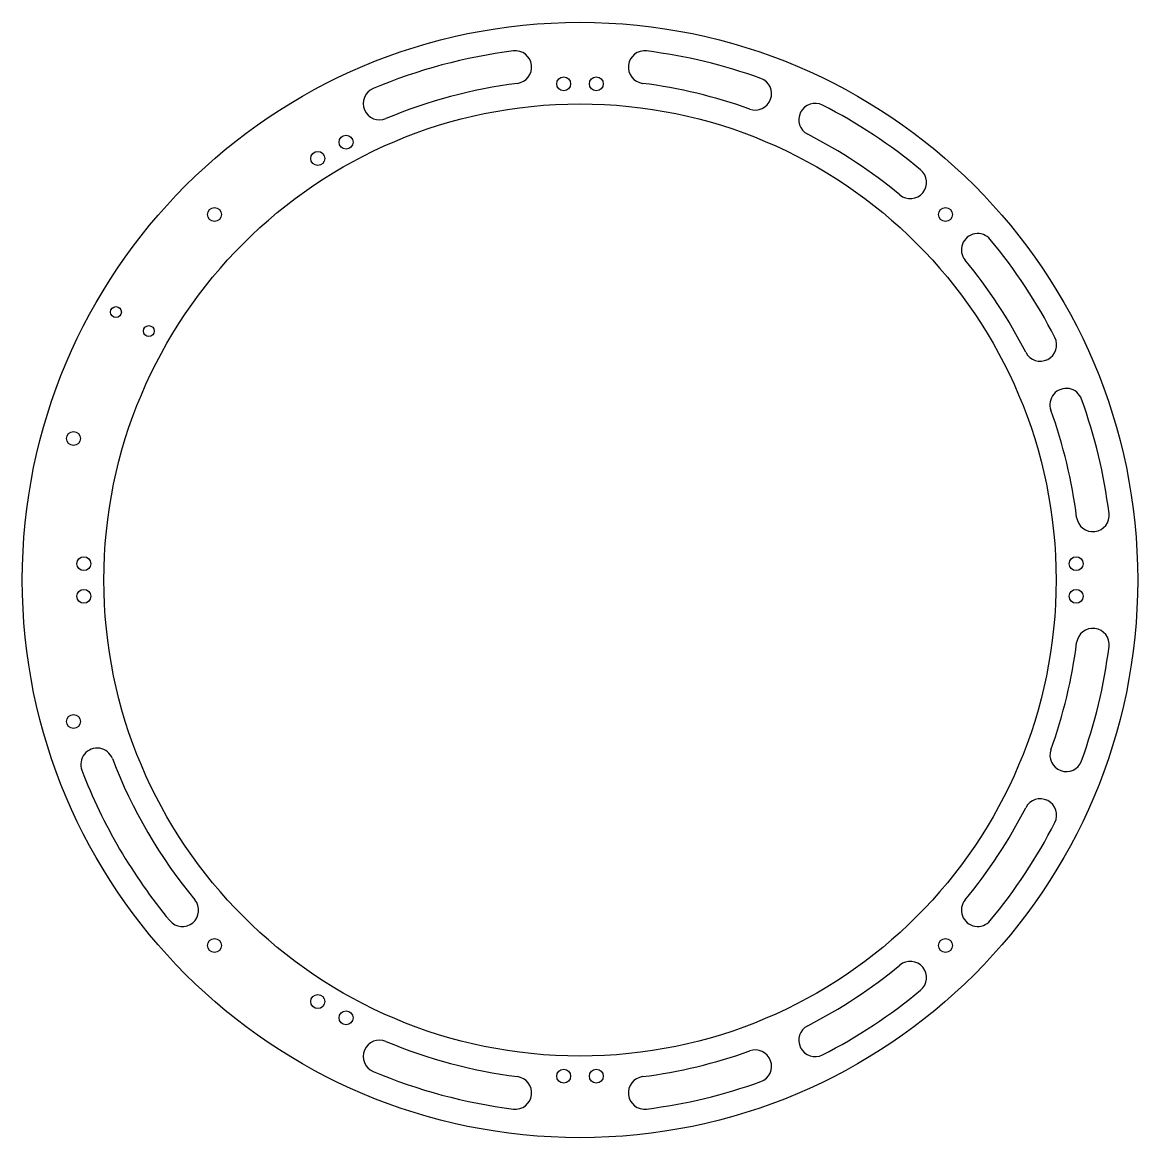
# Model space of a CAD drawing. Header units: millimetres. Extents: x -260 to 260, y -260 to 260.
import ezdxf

# ---------------------------------------------------------------- set-up
doc = ezdxf.new("R2010")
doc.units = ezdxf.units.MM

msp = doc.modelspace()

# ---------------------------------------------------------------- linework, layer by layer
for centre, radius in [((0, 0, 3.17), 260.35), ((-7.62, 231.65, 3.17), 3.26), ((7.62, 231.65, 3.17), 3.26), ((0, 0, 3.17), 222.25), ((-109.23, 204.42, 3.17), 3.26), ((-122.42, 196.81, 3.17), 3.26), ((-170.62, 170.62, 3.17), 3.26), ((170.62, 170.62, 3.17), 3.26), ((-216.67, 125.09, 3.17), 2.55), ((-201.27, 116.2, 3.17), 2.55), ((-236.47, 66.04, 3.17), 3.26), ((-231.65, 7.62, 3.17), 3.26), ((231.65, 7.62, 3.17), 3.26), ((-231.65, -7.62, 3.17), 3.26), ((231.65, -7.62, 3.17), 3.26), ((-236.47, -66.04, 3.17), 3.26), ((-170.62, -170.62, 3.17), 3.26), ((170.62, -170.62, 3.17), 3.26), ((-122.42, -196.81, 3.17), 3.26), ((-109.23, -204.42, 3.17), 3.26), ((-7.62, -231.65, 3.17), 3.26), ((7.62, -231.65, 3.17), 3.26)]:
    msp.add_circle(centre, radius)
for centre, radius, start, end in [((0, 0, 3.17), 248.92, -262.818, -247.182), ((-30.17, 239.41, 3.17), 7.62, -82.818, 97.182), ((30.17, 239.41, 3.17), 7.62, -277.182, -97.182), ((0, 0, 3.17), 248.92, -289.8232, -277.182), ((-93.58, 222.42, 3.17), 7.62, -247.182, -67.182), ((0, 0, 3.17), 233.68, 97.182, 112.818), ((0, 0, 3.17), 233.68, 70.1768, 82.818), ((81.83, 227, 3.17), 7.62, -109.8232, 70.1768), ((109.77, 214.88, 3.17), 7.62, -297.0605, -117.0605), ((0, 0, 3.17), 248.92, -309.7016, -297.0605), ((0, 0, 3.17), 233.68, 50.2984, 62.9395), ((154.14, 185.65, 3.17), 7.62, -129.7016, 50.2984), ((185.65, 154.14, 3.17), 7.62, -320.2984, -140.2984), ((0, 0, 3.17), 248.92, -332.9395, -320.2984), ((0, 0, 3.17), 233.68, 27.0605, 39.7016), ((214.88, 109.77, 3.17), 7.62, -152.9395, 27.0605), ((227, 81.83, 3.17), 7.62, -340.1768, -160.1768), ((0, 0, 3.17), 248.92, -352.818, -340.1768), ((0, 0, 3.17), 233.68, 7.182, 19.8232), ((239.41, 30.17, 3.17), 7.62, -172.818, 7.182), ((239.41, -30.17, 3.17), 7.62, -7.182, 172.818), ((0, 0, 3.17), 233.68, 340.1768, 352.818), ((0, 0, 3.17), 248.92, -19.8232, -7.182), ((-225.42, -86.09, 3.17), 7.62, -339.0982, -159.0982), ((227, -81.83, 3.17), 7.62, -199.8232, -19.8232), ((0, 0, 3.17), 233.68, 200.9018, 219.7016), ((0, 0, 3.17), 248.92, -159.0982, -140.2984), ((214.88, -109.77, 3.17), 7.62, -27.0605, 152.9395), ((0, 0, 3.17), 233.68, 320.2984, 332.9395), ((0, 0, 3.17), 248.92, -39.7016, -27.0605), ((-185.65, -154.14, 3.17), 7.62, -140.2984, 39.7016), ((185.65, -154.14, 3.17), 7.62, -219.7016, -39.7016), ((0, 0, 3.17), 233.68, 297.0605, 309.7016), ((154.14, -185.65, 3.17), 7.62, -50.2984, 129.7016), ((0, 0, 3.17), 248.92, -62.9395, -50.2984), ((109.77, -214.88, 3.17), 7.62, -242.9395, -62.9395), ((-93.58, -222.42, 3.17), 7.62, -292.818, -112.818), ((0, 0, 3.17), 233.68, 247.182, 262.818), ((0, 0, 3.17), 233.68, 277.182, 289.8232), ((81.83, -227, 3.17), 7.62, -70.1768, 109.8232), ((0, 0, 3.17), 248.92, -112.818, -97.182), ((-30.17, -239.41, 3.17), 7.62, -97.182, 82.818), ((30.17, -239.41, 3.17), 7.62, -262.818, -82.818), ((0, 0, 3.17), 248.92, -82.818, -70.1768)]:
    msp.add_arc(centre, radius, start, end)

doc.saveas('drawing.dxf')
